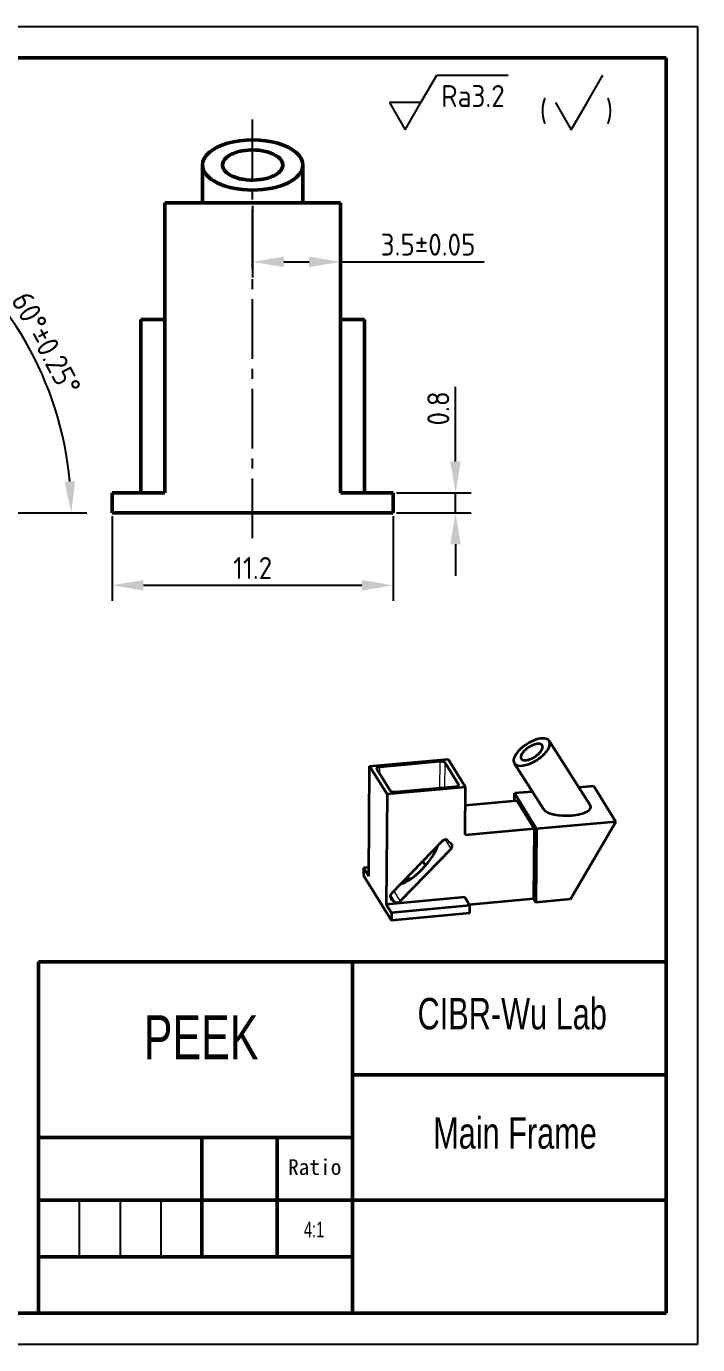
# Model space of a CAD drawing. Header units: millimetres. Extents: x 8465 to 8815, y 20 to 627.
# Drawn here: x 8655 to 8762, y 19.8 to 229.8 of the extents above; entities that cross this region are included whole.
import ezdxf

# ---------------------------------------------------------------- set-up
doc = ezdxf.new("R2010")
doc.units = ezdxf.units.MM
doc.linetypes.add('CENTER2', pattern=[28.575, 19.05, -3.175, 3.175, -3.175])
doc.layers.get('0').update_dxf_attribs({"linetype": 'CONTINUOUS'})
doc.layers.get('Defpoints').update_dxf_attribs({"linetype": 'CONTINUOUS'})
for name, color, linetype in [('中心线', 3, 'CENTER2'), ('尺寸', 4, 'CONTINUOUS'), ('文字', 3, 'CONTINUOUS'), ('细实线', 3, 'CONTINUOUS')]:
    doc.layers.add(name, color=color, linetype=linetype)
doc.layers.add('粗实线', color=2, linetype='CONTINUOUS', lineweight=50)
doc.styles.add('isocp3.5', font='isocp.shx', dxfattribs={"height": 3.5})
doc.styles.get("Standard").update_dxf_attribs({"font": '', "height": 2.5})
doc.styles.add('数字', font='gdt.shx', dxfattribs={"width": 0.7, "height": 3.5})
doc.styles.get('Standard').set_extended_font_data('SimSun')
doc.dimstyles.new('形位公差', dxfattribs={"dimtxt": 3.5, "dimasz": 5, "dimexe": 2.5, "dimexo": 0.5, "dimgap": 1, "dimtad": 1, "dimlfac": 0.25, "dimdsep": 46, "dimlunit": 6, "dimtxsty": 'isocp3.5', "dimcen": 2, "dimadec": 0, "dimazin": 0, "dimtfac": 1, "dimtmove": 0, "dimatfit": 3, "dimfxl": 1, "dimtolj": 1, "dimtzin": 0, "dimarcsym": 0})

# ---------------------------------------------------------------- blocks, each defined once
blk = doc.blocks.new('*D60')
at = {"layer": 'Defpoints', "color": 0, "ltscale": 0.5, "transparency": 16777216}
for p in [(8649.42, 187.35), (8625.38, 183.08), (8622.14, 177.46), (8560.06, 152.25), (8607.58, 152.25)]:
    blk.add_point(p, dxfattribs=at)
at = {"layer": '尺寸', "color": 0, "lineweight": -2, "ltscale": 0.5, "transparency": 16777216}
for p, q in [((8625.63, 183.51), (8636.14, 201.71)), ((8608.08, 152.25), (8664.69, 152.25))]:
    blk.add_line(p, q, dxfattribs=at)
blk.add_arc((8607.58, 152.25), 54.62, 5.2471, 54.7528, dxfattribs=at)
at = {"layer": '尺寸', "color": 0, "ltscale": 0.5, "transparency": 16777216}
for points in [[(8638.65, 196.15), (8639.55, 197.55), (8634.89, 199.55)], [(8662.8, 157.28), (8661.13, 157.2), (8662.19, 152.25)]]:
    blk.add_solid(points, dxfattribs=at)
at = {"layer": '尺寸', "color": 0, "ltscale": 0.5, "transparency": 16777216, "insert": (8658.2, 179.24), "char_height": 3.5, "attachment_point": 5, "rotation": 298.0637, "style": 'isocp3.5'}
blk.add_mtext('\\A1;60°±0.25°', dxfattribs=at)
blk = doc.blocks.new('*D80')
at = {"layer": 'Defpoints', "color": 0, "ltscale": 0.5, "transparency": 16777216}
for p in [(8668.68, 152.25), (8713.48, 152.25), (8713.48, 140.72)]:
    blk.add_point(p, dxfattribs=at)
at = {"layer": '尺寸', "color": 0, "lineweight": -2, "ltscale": 0.5, "transparency": 16777216}
for p, q in [((8668.68, 151.75), (8668.68, 138.22)), ((8713.48, 151.75), (8713.48, 138.22)), ((8673.68, 140.72), (8708.48, 140.72))]:
    blk.add_line(p, q, dxfattribs=at)
at = {"layer": '尺寸', "color": 0, "ltscale": 0.5, "transparency": 16777216}
for points in [[(8673.68, 141.56), (8673.68, 139.89), (8668.68, 140.72)], [(8708.48, 141.56), (8708.48, 139.89), (8713.48, 140.72)]]:
    blk.add_solid(points, dxfattribs=at)
at = {"layer": '尺寸', "color": 0, "ltscale": 0.5, "transparency": 16777216, "insert": (8691.08, 143.47), "char_height": 3.5, "attachment_point": 5, "style": 'isocp3.5'}
blk.add_mtext('\\A1;11.2', dxfattribs=at)
blk = doc.blocks.new('*D81')
at = {"layer": 'Defpoints', "color": 0, "ltscale": 0.5, "transparency": 16777216}
for p in [(8713.48, 155.45), (8713.48, 152.25), (8723.41, 152.25)]:
    blk.add_point(p, dxfattribs=at)
at = {"layer": '尺寸', "color": 0, "lineweight": -2, "ltscale": 0.5, "transparency": 16777216}
for p, q in [((8723.41, 160.45), (8723.41, 172.35)), ((8713.98, 155.45), (8725.91, 155.45)), ((8723.41, 152.25), (8723.41, 155.45)), ((8713.98, 152.25), (8725.91, 152.25)), ((8723.41, 147.25), (8723.41, 142.25))]:
    blk.add_line(p, q, dxfattribs=at)
at = {"layer": '尺寸', "color": 0, "ltscale": 0.5, "transparency": 16777216}
for points in [[(8722.57, 160.45), (8724.24, 160.45), (8723.41, 155.45)], [(8722.57, 147.25), (8724.24, 147.25), (8723.41, 152.25)]]:
    blk.add_solid(points, dxfattribs=at)
at = {"layer": '尺寸', "color": 0, "ltscale": 0.5, "transparency": 16777216, "insert": (8720.66, 168.9), "char_height": 3.5, "attachment_point": 5, "rotation": 90, "style": 'isocp3.5'}
blk.add_mtext('\\A1;0.8', dxfattribs=at)
blk = doc.blocks.new('*D82')
at = {"layer": 'Defpoints', "color": 0, "ltscale": 0.5, "transparency": 16777216}
for p in [(8691.08, 201.66), (8705.08, 201.66), (8705.08, 192.24)]:
    blk.add_point(p, dxfattribs=at)
at = {"layer": '尺寸', "color": 0, "lineweight": -2, "ltscale": 0.5, "transparency": 16777216}
for p, q in [((8691.08, 201.16), (8691.08, 189.74)), ((8705.08, 201.16), (8705.08, 189.74)), ((8696.08, 192.24), (8700.08, 192.24)), ((8705.08, 192.24), (8727.98, 192.24))]:
    blk.add_line(p, q, dxfattribs=at)
at = {"layer": '尺寸', "color": 0, "ltscale": 0.5, "transparency": 16777216}
for points in [[(8696.08, 193.08), (8696.08, 191.41), (8691.08, 192.24)], [(8700.08, 193.08), (8700.08, 191.41), (8705.08, 192.24)]]:
    blk.add_solid(points, dxfattribs=at)
at = {"layer": '尺寸', "color": 0, "ltscale": 0.5, "transparency": 16777216, "insert": (8719.03, 194.99), "char_height": 3.5, "attachment_point": 5, "style": 'isocp3.5'}
blk.add_mtext('\\A1;3.5±0.05', dxfattribs=at)

msp = doc.modelspace()

# ---------------------------------------------------------------- linework, layer by layer
at = {"color": 2, "lineweight": 35, "ltscale": 0.183834}
msp.add_line((8744.867, 105.691), (8738.335, 115.935), dxfattribs=at)
at = {"color": 2, "lineweight": 35, "ltscale": 0.265262}
for p, q in [((8709.584, 94.36), (8709.727, 111.89)), ((8712.503, 107.427), (8712.36, 89.897))]:
    msp.add_line(p, q, dxfattribs=at)
at = {"color": 2, "lineweight": 35, "ltscale": 0.190079}
for p, q in [((8709.727, 111.89), (8722.237, 113.028)), ((8725.702, 89.696), (8713.192, 88.558))]:
    msp.add_line(p, q, dxfattribs=at)
at = {"color": 2, "lineweight": 35, "ltscale": 0.079519}
msp.add_line((8712.503, 107.427), (8709.727, 111.89), dxfattribs=at)
at = {"color": 2, "lineweight": 35, "ltscale": 0.061343}
msp.add_line((8712.987, 108.01), (8710.846, 111.453), dxfattribs=at)
at = {"color": 2, "lineweight": 13, "ltscale": 0.016279}
msp.add_line((8711.321, 110.69), (8711.329, 111.766), dxfattribs=at)
at = {"color": 2, "lineweight": 35, "ltscale": 0.146214}
for p, q in [((8720.953, 112.641), (8711.329, 111.766)), ((8713.787, 107.813), (8723.411, 108.689))]:
    msp.add_line(p, q, dxfattribs=at)
at = {"color": 2, "lineweight": 13, "ltscale": 0.063241}
msp.add_line((8720.918, 108.462), (8720.953, 112.641), dxfattribs=at)
at = {"color": 2, "lineweight": 13, "ltscale": 0.05916}
msp.add_line((8721.721, 108.535), (8721.753, 112.445), dxfattribs=at)
at = {"color": 2, "lineweight": 35, "ltscale": 0.061342}
msp.add_line((8721.753, 112.445), (8723.894, 109.002), dxfattribs=at)
at = {"color": 2, "lineweight": 35, "ltscale": 0.079518}
msp.add_line((8722.237, 113.028), (8725.013, 108.565), dxfattribs=at)
at = {"color": 2, "lineweight": 35, "ltscale": 0.132404}
msp.add_line((8737.467, 105.004), (8732.763, 112.383), dxfattribs=at)
at = {"color": 2, "lineweight": 35, "ltscale": 0.190077}
for p, q in [((8725.013, 108.565), (8712.503, 107.427)), ((8724.87, 91.035), (8712.36, 89.897)), ((8725.692, 88.483), (8713.182, 87.345))]:
    msp.add_line(p, q, dxfattribs=at)
at = {"color": 2, "lineweight": 13, "ltscale": 0.001924}
msp.add_line((8723.893, 108.875), (8723.894, 109.002), dxfattribs=at)
at = {"color": 2, "lineweight": 35, "ltscale": 0.114794}
msp.add_line((8724.951, 100.979), (8725.013, 108.565), dxfattribs=at)
at = {"color": 2, "lineweight": 35, "ltscale": 0.017813}
msp.add_line((8732.78, 106.406), (8732.79, 107.583), dxfattribs=at)
at = {"color": 2, "lineweight": 35, "ltscale": 0.043555}
msp.add_line((8735.656, 107.844), (8732.79, 107.583), dxfattribs=at)
at = {"color": 2, "lineweight": 35, "ltscale": 0.101102}
msp.add_line((8732.79, 107.583), (8736.318, 101.909), dxfattribs=at)
at = {"color": 2, "lineweight": 35, "ltscale": 0.035917}
msp.add_line((8745.428, 108.733), (8743.064, 108.518), dxfattribs=at)
at = {"color": 2, "lineweight": 35, "ltscale": 0.101103}
msp.add_line((8745.428, 108.733), (8748.957, 103.059), dxfattribs=at)
at = {"color": 2, "lineweight": 35, "ltscale": 0.124174}
msp.add_line((8724.989, 105.697), (8733.162, 106.441), dxfattribs=at)
at = {"color": 2, "lineweight": 35, "ltscale": 0.07952}
msp.add_line((8733.162, 106.441), (8735.937, 101.978), dxfattribs=at)
at = {"color": 2, "lineweight": 35, "ltscale": 0.192031}
msp.add_line((8748.957, 103.059), (8736.318, 101.909), dxfattribs=at)
at = {"color": 2, "lineweight": 35, "ltscale": 0.216476}
msp.add_line((8748.957, 103.059), (8741.724, 90.715), dxfattribs=at)
at = {"color": 2, "lineweight": 35, "ltscale": 0.166928}
msp.add_line((8724.951, 100.979), (8735.937, 101.978), dxfattribs=at)
at = {"color": 2, "lineweight": 35, "ltscale": 0.168834}
msp.add_line((8735.937, 101.978), (8735.846, 90.821), dxfattribs=at)
at = {"color": 2, "lineweight": 35, "ltscale": 0.176958}
msp.add_line((8736.318, 101.909), (8736.223, 90.215), dxfattribs=at)
at = {"color": 2, "lineweight": 35, "ltscale": 0.176175}
msp.add_line((8721.299, 99.955), (8713.184, 91.606), dxfattribs=at)
at = {"color": 2, "lineweight": 35, "ltscale": 0.176173}
msp.add_line((8722.705, 98.743), (8714.591, 90.394), dxfattribs=at)
at = {"color": 2, "lineweight": 13, "ltscale": 0.025551}
msp.add_line((8722.705, 98.743), (8721.813, 100.177), dxfattribs=at)
at = {"color": 2, "lineweight": 35, "ltscale": 0.010115}
msp.add_line((8722.206, 100.038), (8722.712, 99.602), dxfattribs=at)
at = {"color": 2, "lineweight": 35, "ltscale": 0.011659}
msp.add_line((8718.688, 96.164), (8718.155, 96.72), dxfattribs=at)
at = {"color": 2, "lineweight": 35, "ltscale": 0.018367}
for p, q in [((8708.752, 95.699), (8708.742, 94.485)), ((8713.192, 88.558), (8713.182, 87.345)), ((8725.692, 88.483), (8725.702, 89.696))]:
    msp.add_line(p, q, dxfattribs=at)
at = {"color": 2, "lineweight": 35, "ltscale": 0.012826}
msp.add_line((8709.596, 95.775), (8708.752, 95.699), dxfattribs=at)
at = {"color": 2, "lineweight": 35, "ltscale": 0.023855}
for p, q in [((8709.584, 94.36), (8708.752, 95.699)), ((8713.192, 88.558), (8712.36, 89.897))]:
    msp.add_line(p, q, dxfattribs=at)
at = {"color": 2, "lineweight": 35, "ltscale": 0.12723}
msp.add_line((8713.182, 87.345), (8708.742, 94.485), dxfattribs=at)
at = {"color": 2, "lineweight": 13, "ltscale": 0.004784}
msp.add_line((8713.01, 91.016), (8713.177, 90.748), dxfattribs=at)
at = {"color": 2, "lineweight": 13, "ltscale": 0.018727}
msp.add_line((8713.03, 91.362), (8713.684, 90.311), dxfattribs=at)
at = {"color": 2, "lineweight": 35, "ltscale": 0.010114}
msp.add_line((8713.177, 90.748), (8713.684, 90.311), dxfattribs=at)
at = {"color": 2, "lineweight": 13, "ltscale": 0.028898}
msp.add_line((8713.582, 92.015), (8714.591, 90.394), dxfattribs=at)
at = {"color": 2, "lineweight": 35, "ltscale": 0.023856}
msp.add_line((8725.702, 89.696), (8724.87, 91.035), dxfattribs=at)
at = {"color": 2, "lineweight": 35, "ltscale": 0.15593}
msp.add_line((8725.584, 89.887), (8735.846, 90.821), dxfattribs=at)
at = {"color": 2, "lineweight": 35, "ltscale": 0.010792}
msp.add_line((8736.223, 90.215), (8735.846, 90.821), dxfattribs=at)
at = {"color": 2, "lineweight": 35, "ltscale": 0.083588}
msp.add_line((8741.724, 90.715), (8736.223, 90.215), dxfattribs=at)
at = {"color": 2, "lineweight": 35}
for points in [[(8735.073, 114.924), (8734.891, 114.802), (8734.716, 114.671), (8734.55, 114.533), (8734.396, 114.389), (8734.321, 114.313), (8734.251, 114.237), (8734.188, 114.163), (8734.128, 114.088), (8734.054, 113.986), (8733.988, 113.884), (8733.932, 113.783), (8733.88, 113.67), (8733.841, 113.56), (8733.827, 113.506), (8733.817, 113.453), (8733.809, 113.372), (8733.811, 113.295), (8733.823, 113.222), (8733.845, 113.155), (8733.877, 113.093)], [(8737.221, 115.225), (8737.213, 115.236), (8737.169, 115.291), (8737.114, 115.339), (8737.05, 115.379), (8736.977, 115.412), (8736.897, 115.437), (8736.843, 115.449), (8736.786, 115.458), (8736.666, 115.467), (8736.538, 115.465), (8736.46, 115.459), (8736.38, 115.448), (8736.214, 115.418), (8736.044, 115.374), (8735.871, 115.318), (8735.697, 115.25), (8735.522, 115.172), (8735.37, 115.096), (8735.22, 115.013), (8735.073, 114.924)], [(8736.025, 113.394), (8736.207, 113.516), (8736.382, 113.647), (8736.548, 113.785), (8736.703, 113.929), (8736.777, 114.005), (8736.847, 114.081), (8736.911, 114.155), (8736.97, 114.23), (8737.044, 114.332), (8737.11, 114.434), (8737.167, 114.535), (8737.219, 114.648), (8737.257, 114.758), (8737.271, 114.812), (8737.281, 114.865), (8737.289, 114.946), (8737.287, 115.023), (8737.275, 115.096), (8737.253, 115.163), (8737.221, 115.225)], [(8733.877, 113.093), (8733.885, 113.082), (8733.93, 113.027), (8733.984, 112.979), (8734.048, 112.939), (8734.121, 112.906), (8734.201, 112.881), (8734.255, 112.869), (8734.312, 112.86), (8734.432, 112.851), (8734.56, 112.853), (8734.639, 112.859), (8734.719, 112.87), (8734.884, 112.9), (8735.054, 112.944), (8735.227, 113), (8735.402, 113.068), (8735.576, 113.146), (8735.728, 113.222), (8735.878, 113.305), (8736.025, 113.394)]]:
    msp.add_lwpolyline(points, dxfattribs=at)
for centre, major_axis, ratio, start_param, end_param in [((8735.549, 114.159), (2.786, 1.776), 0.4543706, 0.0000303, 3.141623), ((8735.549, 114.159), (2.786, 1.776), 0.4543706, 4.7073016, 6.2832156), ((8711.488, 111.511), (0.661, -0.005), 0.3957624, 1.8163668, 3.1415927), ((8711.488, 111.511), (0.661, -0.005), 0.3957624, 3.1415927, 3.3871632), ((8721.111, 112.386), (0.661, -0.005), 0.3957624, 0.2455705, 1.8163668), ((8735.549, 114.159), (2.786, 1.776), 0.4543706, 3.141623, 4.7073016), ((8713.629, 108.068), (0.661, -0.005), 0.3957624, 3.3871632, 4.9579595), ((8723.252, 108.944), (0.661, -0.005), 0.3957624, 4.9579595, 6.2831854), ((8723.252, 108.944), (0.661, -0.005), 0.3957624, 0, 0.2455705), ((8741.167, 105.348), (3.788, 0.071), 0.3476632, 3.3511022, 4.916722), ((8741.167, 105.348), (-3.788, -0.071), 0.3476587, 1.7751664, 3.3510979), ((8717.26, 96.8), (-3.231, -3.509), 0.3120874, 1.4845578, 2.5701192), ((8721.27, 97.165), (0.299, -3.291), 0.2232606, 4.0479476, 4.1062409), ((8721.749, 99.568), (-0.561, -0.349), 0.8908012, 3.4133657, 4.9841621), ((8722.255, 99.131), (-0.561, -0.349), 0.8908012, 1.8425694, 3.1415234), ((8722.255, 99.131), (-0.561, -0.349), 0.8908012, 3.1415234, 3.4133657), ((8717.26, 96.8), (-3.231, -3.509), 0.3120844, 0.3989589, 1.4845415), ((8717.227, 92.703), (3.387, -0.028), 0.3957624, 1.8305408, 2.162525), ((8713.634, 91.218), (-0.561, -0.349), 0.8908012, 4.9841621, 6.2831161), ((8713.634, 91.218), (-0.561, -0.349), 0.8908012, 6.2831161, 6.5549584), ((8714.141, 90.782), (-0.561, -0.349), 0.8908012, 0.2717731, 1.8425694)]:
    msp.add_ellipse(centre, major_axis=major_axis, ratio=ratio, start_param=start_param, end_param=end_param, dxfattribs=at)
at = {"layer": '中心线', "ltscale": 0.5}
msp.add_line((8691.084, 148.224), (8691.084, 215.454), dxfattribs=at)
at = {"layer": '尺寸', "ltscale": 0.5}
for p, q in [((8717.898, 217.615), (8720.413, 221.971)), ((8720.413, 221.971), (8731.785, 221.965)), ((8744.354, 217.629), (8746.869, 221.985)), ((8712.869, 217.615), (8715.383, 213.26)), ((8717.898, 217.615), (8712.869, 217.615)), ((8715.383, 213.26), (8717.898, 217.615)), ((8739.325, 217.629), (8741.84, 213.274)), ((8741.84, 213.274), (8744.354, 217.629))]:
    msp.add_line(p, q, dxfattribs=at)
at = {"layer": '粗实线'}
for p, q in [((8489.975, 224.759), (8756.975, 224.759)), ((8756.975, 224.759), (8756.975, 24.759)), ((8677.084, 155.446), (8677.084, 201.662)), ((8705.084, 201.662), (8677.084, 201.662)), ((8705.084, 201.662), (8705.084, 155.446)), ((8673.284, 155.446), (8673.284, 183.077)), ((8708.883, 183.077), (8708.883, 155.446)), ((8713.484, 152.246), (8668.683, 152.246)), ((8656.975, 80.759), (8656.975, 24.759)), ((8706.975, 80.759), (8706.975, 24.759)), ((8756.975, 80.759), (8756.975, 24.759)), ((8706.975, 62.759), (8756.975, 62.759)), ((8682.975, 52.759), (8682.975, 33.759)), ((8694.975, 52.759), (8694.975, 33.759)), ((8656.975, 42.759), (8756.975, 42.759)), ((8656.975, 33.759), (8706.975, 33.759)), ((8756.975, 24.759), (8489.975, 24.759))]:
    msp.add_line(p, q, dxfattribs=at)
at = {"layer": '粗实线', "ltscale": 0.150261}
for p, q in [((8683.084, 207.672), (8683.084, 201.662)), ((8699.084, 207.672), (8699.084, 201.662))]:
    msp.add_line(p, q, dxfattribs=at)
at = {"layer": '粗实线', "ltscale": 0.094998}
msp.add_line((8673.284, 183.077), (8677.083, 183.077), dxfattribs=at)
at = {"layer": '粗实线', "ltscale": 0.095001}
msp.add_line((8705.083, 183.077), (8708.883, 183.077), dxfattribs=at)
at = {"layer": '粗实线', "ltscale": 0.210001}
for p, q in [((8677.084, 155.446), (8668.683, 155.446)), ((8713.484, 155.446), (8705.084, 155.446))]:
    msp.add_line(p, q, dxfattribs=at)
at = {"layer": '粗实线', "ltscale": 0.079999}
for p, q in [((8668.683, 155.446), (8668.683, 152.246)), ((8713.484, 155.446), (8713.484, 152.246))]:
    msp.add_line(p, q, dxfattribs=at)
at = {"layer": '粗实线', "ltscale": 0.5}
for p, q in [((8656.975, 80.759), (8756.975, 80.759)), ((8706.975, 52.759), (8656.975, 52.759))]:
    msp.add_line(p, q, dxfattribs=at)
at = {"layer": '粗实线'}
for points in [[(8695.883, 207.672), (8695.873, 207.832), (8695.841, 207.991), (8695.788, 208.149), (8695.713, 208.305), (8695.652, 208.408), (8695.581, 208.51), (8695.501, 208.611), (8695.411, 208.711), (8695.203, 208.904), (8694.958, 209.089), (8694.676, 209.264), (8694.359, 209.426), (8694.008, 209.575), (8693.724, 209.676), (8693.423, 209.768), (8693.106, 209.849), (8692.859, 209.902), (8692.605, 209.948), (8692.08, 210.02), (8691.538, 210.061), (8690.987, 210.072), (8690.441, 210.05), (8689.906, 209.999), (8689.391, 209.918), (8688.902, 209.81), (8688.67, 209.746), (8688.446, 209.677), (8688.232, 209.603), (8688.029, 209.523), (8687.703, 209.376), (8687.409, 209.216), (8687.148, 209.046), (8686.921, 208.867), (8686.728, 208.681), (8686.57, 208.489), (8686.504, 208.391), (8686.446, 208.292), (8686.375, 208.139), (8686.324, 207.984), (8686.294, 207.828), (8686.284, 207.672)], [(8686.284, 207.672), (8686.294, 207.512), (8686.326, 207.353), (8686.379, 207.195), (8686.454, 207.039), (8686.515, 206.936), (8686.586, 206.834), (8686.666, 206.733), (8686.756, 206.633), (8686.964, 206.44), (8687.209, 206.255), (8687.491, 206.08), (8687.808, 205.918), (8688.159, 205.769), (8688.443, 205.668), (8688.744, 205.576), (8689.061, 205.495), (8689.308, 205.442), (8689.562, 205.396), (8690.087, 205.324), (8690.629, 205.283), (8691.18, 205.273), (8691.726, 205.294), (8692.261, 205.345), (8692.776, 205.426), (8693.265, 205.534), (8693.497, 205.598), (8693.721, 205.667), (8693.935, 205.741), (8694.138, 205.821), (8694.464, 205.968), (8694.758, 206.128), (8695.019, 206.298), (8695.246, 206.477), (8695.439, 206.663), (8695.597, 206.855), (8695.663, 206.953), (8695.721, 207.052), (8695.792, 207.205), (8695.843, 207.36), (8695.873, 207.516), (8695.883, 207.672)]]:
    msp.add_lwpolyline(points, dxfattribs=at)
for start_param, end_param in [(0, 3.1415927), (3.1415927, 6.2831853)]:
    msp.add_ellipse((8691.084, 207.672), major_axis=(8, 0), ratio=0.5, start_param=start_param, end_param=end_param, dxfattribs=at)
at = {"layer": '细实线'}
for p, q in [((8464.975, 229.759), (8761.975, 229.759)), ((8761.975, 229.759), (8761.975, 19.759)), ((8663.475, 42.759), (8663.475, 33.759)), ((8669.975, 42.759), (8669.975, 33.759)), ((8676.475, 42.759), (8676.475, 33.759)), ((8761.975, 19.759), (8464.975, 19.759))]:
    msp.add_line(p, q, dxfattribs=at)

# ---------------------------------------------------------------- texts
at = {"layer": '尺寸', "ltscale": 0.5, "char_height": 3.5, "attachment_point": 1, "style": 'isocp3.5'}
for s, width, insert in [('Ra3.2', 13.90295, (8721.139, 220.413)), ('\\pi-10.5,l14,t14;(^I)', 19.89372, (8733.33, 218.039))]:
    msp.add_mtext_dynamic_manual_height_columns(s, width=width, gutter_width=25, heights=[0], dxfattribs=dict(at, insert=insert))
at = {"layer": '文字', "attachment_point": 1, "style": '数字'}
for s, insert, char_height, width in [('{\\fArial|b0|i0|c0|p34;CIBR-Wu Lab}', (8717.359, 74.981), 5, 31.38986), ('{\\fArial|b0|i0|c0|p34;PEEK}', (8673.745, 72.231), 7, 22.6045), ('{\\fArial|b0|i0|c0|p34;Main Frame}', (8719.841, 55.98), 5, 26.99132), ('4:1 ', (8699.245, 39.364), 2.5, 15.58711)]:
    msp.add_mtext(s, dxfattribs=dict(at, insert=insert, char_height=char_height, width=width))
at = {"layer": '文字', "insert": (8696.719, 49.299), "char_height": 2.5, "width": 9.1843, "attachment_point": 1}
msp.add_mtext('Ratio', dxfattribs=at)

# ---------------------------------------------------------------- dimensions: what is measured, and where the dimension line sits
at = {"layer": '尺寸', "ltscale": 0.5}
dim = msp.add_angular_dim_2l(base=(8649.416, 187.354), line1=((8560.057, 152.246), (8607.577, 152.246)), line2=((8625.377, 183.077), (8622.135, 177.462)), text='<>±0.25°', dimstyle='形位公差', dxfattribs=at)
dim.commit()
dim.dimension.update_dxf_attribs({"geometry": '*D60', "text_midpoint": (8655.773, 177.941), "dimtype": 162})
dim = msp.add_linear_dim(base=(8705.084, 192.242), p1=(8691.084, 201.662), p2=(8705.084, 201.662), text='<>±0.05', dimstyle='形位公差', dxfattribs=at)
dim.commit()
dim.dimension.update_dxf_attribs({"geometry": '*D82', "text_midpoint": (8719.031, 194.992)})
dim = msp.add_linear_dim(base=(8723.408, 152.246), p1=(8713.484, 155.446), p2=(8713.484, 152.246), angle=90, dimstyle='形位公差', dxfattribs=at)
dim.commit()
dim.dimension.update_dxf_attribs({"geometry": '*D81', "text_midpoint": (8723.408, 168.898), "dimtype": 160})
dim = msp.add_linear_dim(base=(8713.484, 140.724), p1=(8668.683, 152.246), p2=(8713.484, 152.246), dimstyle='形位公差', dxfattribs=at)
dim.commit()
dim.dimension.update_dxf_attribs({"geometry": '*D80', "text_midpoint": (8691.084, 143.475)})

doc.saveas('drawing.dxf')
